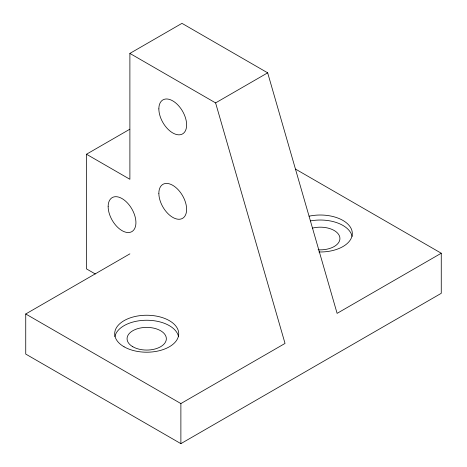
<?xml version="1.0" encoding="UTF-8"?>
<svg xmlns="http://www.w3.org/2000/svg" width="467" height="467" viewBox="0 0 467 467"><rect width="100%" height="100%" fill="white"/><g stroke="black" fill="none" stroke-linecap="round" stroke-linejoin="round"><path stroke-width="0.7" d="M129.785 129.236L86.488 154.233L86.488 268.893L95.297 273.977M86.488 154.233L129.89 179.287L129.89 53.413L181.967 23.35L267.673 72.834L337.11 313.363L441.262 253.231L441.262 293.317L180.881 443.65L25.738 354.079L25.738 313.987L129.89 253.855M129.89 53.413L215.596 102.898L267.673 72.834M25.738 313.987L180.881 403.564L285.033 343.432L215.596 102.898M295.576 169.124L441.262 253.231M180.881 403.564L180.881 443.65M312.441 228.118A19.637 11.336 0 0 1 339.713 236.822A19.637 11.336 0 0 1 318.097 249.781M309.107 216.18A32.019 18.487 0 0 1 351.92 230.616A32.019 18.487 0 0 1 318.908 251.97M310.555 220.903A32.019 18.487 0 0 1 352.112 236.442M114.888 336.666A32.019 18.487 0 0 1 146.708 320.245A32.019 18.487 0 0 1 178.522 336.666M158.856 108.887A19.637 11.336 60 0 0 179.684 134.8A19.637 11.336 60 0 0 179.684 107.025A19.637 11.336 60 0 0 158.856 108.887M132.821 346.748A19.637 11.336 0 0 0 165.674 341.669A19.637 11.336 0 0 0 141.624 327.781A19.637 11.336 0 0 0 132.821 346.748M158.856 193.326A19.637 11.336 60 0 0 179.684 219.239A19.637 11.336 60 0 0 179.684 191.47A19.637 11.336 60 0 0 158.856 193.326M124.064 346.794A32.019 18.487 0 0 0 177.635 338.505A32.019 18.487 0 0 0 138.419 315.867A32.019 18.487 0 0 0 124.064 346.794M108.151 206.595A19.637 11.336 60 0 0 128.98 232.508A19.637 11.336 60 0 0 128.98 204.733A19.637 11.336 60 0 0 108.151 206.595"/></g></svg>
